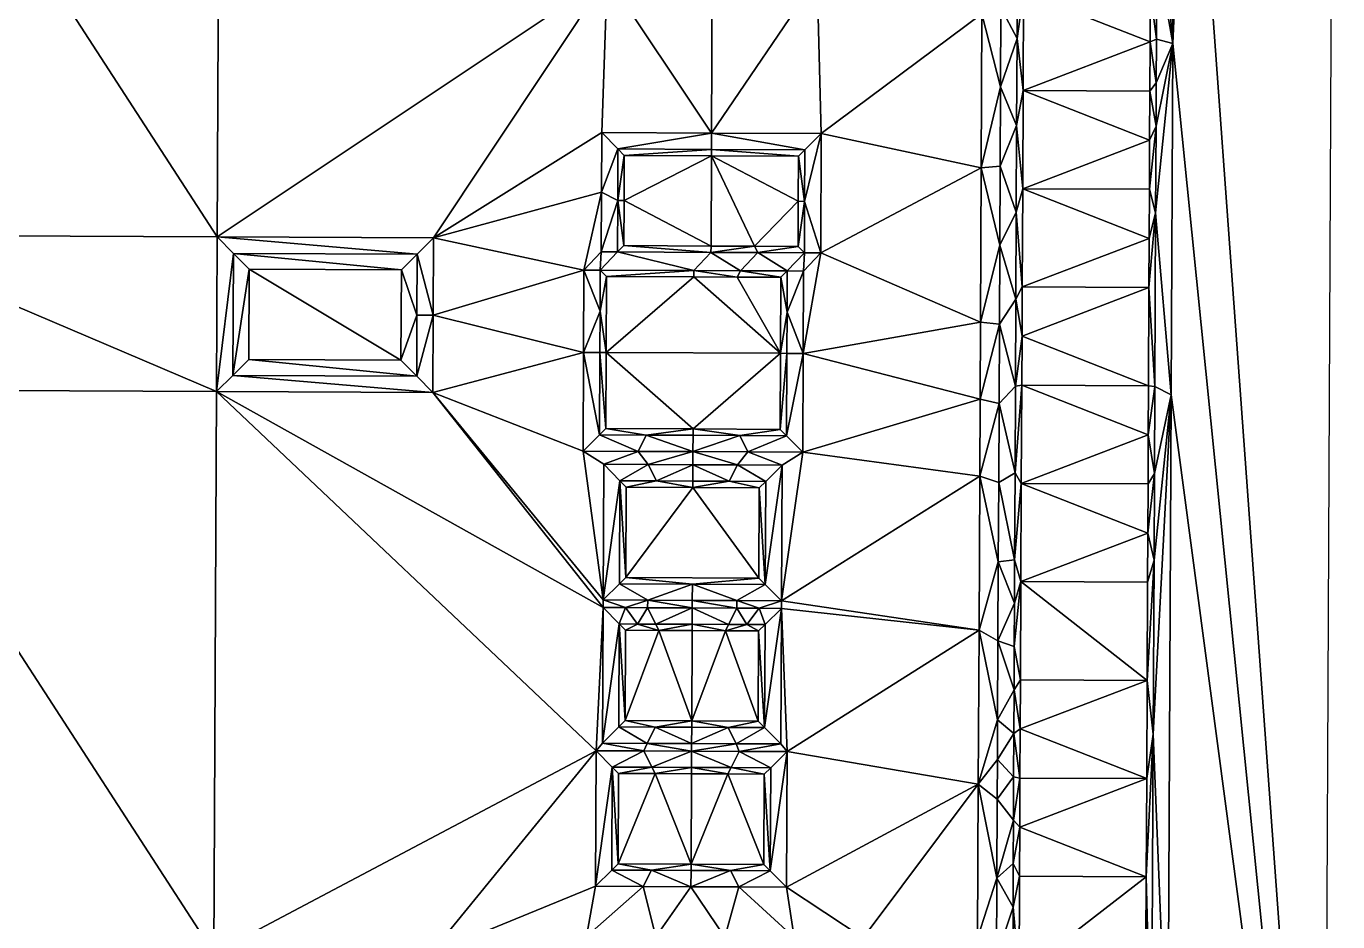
# Model space of a CAD drawing. Header units: metres. Extents: x 241585 to 241700, y 1156640 to 1156774.
# Drawn here: x 241658.23 to 241699.63, y 1156700.49 to 1156728.75 of the extents above; entities that cross this region are included whole.
import ezdxf

# ---------------------------------------------------------------- set-up
doc = ezdxf.new("R2010")
doc.units = ezdxf.units.M
doc.layers.add('_UITGRAVING UNIT 6', color=7, linetype='Continuous')

msp = doc.modelspace()

# ---------------------------------------------------------------- linework, layer by layer
at = {"layer": '_UITGRAVING UNIT 6', "color": 3, "true_color": 0x00ff00}
for points in [[(241699.2, 1156680.78, 28.23), (241699.627, 1156773.512, 28.23), (241694.921, 1156739.579, 28.23)], [(241664.26, 1156722.1, 29.43), (241652.722, 1156739.873, 29.43), (241652.64, 1156722.153, 29.43)], [(241664.341, 1156739.82, 29.43), (241652.722, 1156739.873, 29.43), (241664.26, 1156722.1, 29.43)], [(241676.568, 1156730.318, 29.43), (241664.341, 1156739.82, 29.43), (241664.26, 1156722.1, 29.43)], [(241699.2, 1156680.78, 28.23), (241694.921, 1156739.579, 28.23), (241694.418, 1156728.208, 28.23)], [(241694.921, 1156739.579, 28.23), (241694.469, 1156739.301, 28.23), (241694.418, 1156728.208, 28.23)], [(241693.929, 1156733.821, 27.2), (241694.418, 1156728.208, 28.23), (241694.469, 1156739.301, 28.23)], [(241694.418, 1156728.208, 28.23), (241693.929, 1156733.821, 27.2), (241693.917, 1156731.081, 27.2)], [(241688.993, 1156729.335, 28.23), (241689.504, 1156728.36, 27.2), (241689.517, 1156731.101, 27.2)], [(241689.711, 1156729.823, 27.2), (241689.517, 1156731.101, 27.2), (241689.504, 1156728.36, 27.2)], [(241693.711, 1156729.804, 27.2), (241693.904, 1156728.34, 27.2), (241693.917, 1156731.081, 27.2)], [(241694.418, 1156728.208, 28.23), (241693.917, 1156731.081, 27.2), (241693.904, 1156728.34, 27.2)], [(241671.09, 1156722.068, 29.43), (241676.568, 1156730.318, 29.43), (241664.26, 1156722.1, 29.43)], [(241676.568, 1156730.318, 29.43), (241671.09, 1156722.068, 29.43), (241676.395, 1156725.394, 29.43)], [(241676.568, 1156730.318, 29.43), (241676.395, 1156725.394, 29.43), (241679.86, 1156725.378, 29.43)], [(241676.568, 1156730.318, 29.43), (241679.86, 1156725.378, 29.43), (241679.883, 1156730.303, 29.43)], [(241679.86, 1156725.378, 29.43), (241683.198, 1156730.288, 29.43), (241679.883, 1156730.303, 29.43)], [(241683.325, 1156725.362, 29.43), (241683.198, 1156730.288, 29.43), (241679.86, 1156725.378, 29.43)], [(241683.198, 1156730.288, 29.43), (241683.325, 1156725.362, 29.43), (241688.393, 1156729.142, 29.43)], [(241689.504, 1156728.36, 27.2), (241689.696, 1156726.723, 27.2), (241689.711, 1156729.823, 27.2)], [(241693.704, 1156728.254, 27.2), (241689.711, 1156729.823, 27.2), (241689.696, 1156726.723, 27.2)], [(241693.704, 1156728.254, 27.2), (241693.711, 1156729.804, 27.2), (241689.711, 1156729.823, 27.2)], [(241693.904, 1156728.34, 27.2), (241693.711, 1156729.804, 27.2), (241693.704, 1156728.254, 27.2)], [(241683.325, 1156725.362, 29.43), (241688.37, 1156724.279, 29.43), (241688.393, 1156729.142, 29.43)], [(241688.982, 1156726.837, 28.23), (241688.393, 1156729.142, 29.43), (241688.37, 1156724.279, 29.43)], [(241688.393, 1156729.142, 29.43), (241688.982, 1156726.837, 28.23), (241688.993, 1156729.335, 28.23)], [(241689.504, 1156728.36, 27.2), (241688.993, 1156729.335, 28.23), (241688.982, 1156726.837, 28.23)], [(241688.982, 1156726.837, 28.23), (241689.491, 1156725.619, 27.2), (241689.504, 1156728.36, 27.2)], [(241689.696, 1156726.723, 27.2), (241689.504, 1156728.36, 27.2), (241689.491, 1156725.619, 27.2)], [(241689.696, 1156726.723, 27.2), (241693.696, 1156726.704, 27.2), (241693.704, 1156728.254, 27.2)], [(241693.704, 1156728.254, 27.2), (241693.696, 1156726.704, 27.2), (241693.898, 1156726.969, 27.2)], [(241693.704, 1156728.254, 27.2), (241693.898, 1156726.969, 27.2), (241693.904, 1156728.34, 27.2)], [(241693.879, 1156722.858, 27.2), (241694.418, 1156728.208, 28.23), (241693.891, 1156725.599, 27.2)], [(241694.367, 1156717.116, 28.23), (241694.418, 1156728.208, 28.23), (241693.879, 1156722.858, 27.2)], [(241693.891, 1156725.599, 27.2), (241694.418, 1156728.208, 28.23), (241693.898, 1156726.969, 27.2)], [(241694.418, 1156728.208, 28.23), (241693.904, 1156728.34, 27.2), (241693.898, 1156726.969, 27.2)], [(241694.367, 1156717.116, 28.23), (241699.2, 1156680.78, 28.23), (241694.418, 1156728.208, 28.23)], [(241693.696, 1156726.704, 27.2), (241693.891, 1156725.599, 27.2), (241693.898, 1156726.969, 27.2)], [(241688.37, 1156724.279, 29.43), (241688.97, 1156724.339, 28.23), (241688.982, 1156726.837, 28.23)], [(241689.491, 1156725.619, 27.2), (241688.982, 1156726.837, 28.23), (241688.97, 1156724.339, 28.23)], [(241689.491, 1156725.619, 27.2), (241689.682, 1156723.623, 27.2), (241689.696, 1156726.723, 27.2)], [(241693.689, 1156725.154, 27.2), (241689.696, 1156726.723, 27.2), (241689.682, 1156723.623, 27.2)], [(241693.696, 1156726.704, 27.2), (241689.696, 1156726.723, 27.2), (241693.689, 1156725.154, 27.2)], [(241693.891, 1156725.599, 27.2), (241693.696, 1156726.704, 27.2), (241693.689, 1156725.154, 27.2)], [(241676.395, 1156725.394, 29.43), (241671.09, 1156722.068, 29.43), (241676.387, 1156723.511, 29.43)], [(241676.908, 1156724.877, 28.4), (241676.395, 1156725.394, 29.43), (241676.387, 1156723.511, 29.43)], [(241676.395, 1156725.394, 29.43), (241676.908, 1156724.877, 28.4), (241679.86, 1156725.378, 29.43)], [(241679.86, 1156725.378, 29.43), (241676.908, 1156724.877, 28.4), (241679.858, 1156724.863, 28.4)], [(241679.86, 1156725.378, 29.43), (241679.858, 1156724.863, 28.4), (241682.808, 1156724.849, 28.4)], [(241682.808, 1156724.849, 28.4), (241683.325, 1156725.362, 29.43), (241679.86, 1156725.378, 29.43)], [(241683.325, 1156725.362, 29.43), (241682.808, 1156724.849, 28.4), (241682.8, 1156723.224, 28.4)], [(241682.8, 1156723.224, 28.4), (241683.308, 1156721.597, 29.43), (241683.325, 1156725.362, 29.43)], [(241688.37, 1156724.279, 29.43), (241683.325, 1156725.362, 29.43), (241683.308, 1156721.597, 29.43)], [(241688.97, 1156724.339, 28.23), (241689.479, 1156722.878, 27.2), (241689.491, 1156725.619, 27.2)], [(241689.682, 1156723.623, 27.2), (241689.491, 1156725.619, 27.2), (241689.479, 1156722.878, 27.2)], [(241693.682, 1156723.604, 27.2), (241693.891, 1156725.599, 27.2), (241693.689, 1156725.154, 27.2)], [(241693.879, 1156722.858, 27.2), (241693.891, 1156725.599, 27.2), (241693.682, 1156723.604, 27.2)], [(241676.387, 1156723.511, 29.43), (241676.9, 1156723.252, 28.4), (241676.908, 1156724.877, 28.4)], [(241677.107, 1156724.676, 28.4), (241676.908, 1156724.877, 28.4), (241676.9, 1156723.252, 28.4)], [(241677.107, 1156724.676, 28.4), (241679.858, 1156724.863, 28.4), (241676.908, 1156724.877, 28.4)], [(241677.107, 1156724.676, 28.4), (241679.857, 1156724.663, 28.4), (241679.858, 1156724.863, 28.4)], [(241679.857, 1156724.663, 28.4), (241682.607, 1156724.65, 28.4), (241679.858, 1156724.863, 28.4)], [(241682.607, 1156724.65, 28.4), (241682.808, 1156724.849, 28.4), (241679.858, 1156724.863, 28.4)], [(241682.808, 1156724.849, 28.4), (241682.607, 1156724.65, 28.4), (241682.8, 1156723.224, 28.4)], [(241689.682, 1156723.623, 27.2), (241693.682, 1156723.604, 27.2), (241693.689, 1156725.154, 27.2)], [(241677.107, 1156724.676, 28.4), (241676.9, 1156723.252, 28.4), (241677.1, 1156723.251, 28.4)], [(241679.857, 1156724.663, 28.4), (241677.107, 1156724.676, 28.4), (241677.1, 1156723.251, 28.4)], [(241679.844, 1156721.813, 28.4), (241679.857, 1156724.663, 28.4), (241677.1, 1156723.251, 28.4)], [(241679.857, 1156724.663, 28.4), (241679.844, 1156721.813, 28.4), (241681.219, 1156721.807, 28.4)], [(241682.6, 1156723.225, 28.4), (241679.857, 1156724.663, 28.4), (241681.219, 1156721.807, 28.4)], [(241682.607, 1156724.65, 28.4), (241679.857, 1156724.663, 28.4), (241682.6, 1156723.225, 28.4)], [(241682.8, 1156723.224, 28.4), (241682.607, 1156724.65, 28.4), (241682.6, 1156723.225, 28.4)], [(241683.308, 1156721.597, 29.43), (241688.348, 1156719.416, 29.43), (241688.37, 1156724.279, 29.43)], [(241688.959, 1156721.841, 28.23), (241688.37, 1156724.279, 29.43), (241688.348, 1156719.416, 29.43)], [(241688.37, 1156724.279, 29.43), (241688.959, 1156721.841, 28.23), (241688.97, 1156724.339, 28.23)], [(241689.479, 1156722.878, 27.2), (241688.97, 1156724.339, 28.23), (241688.959, 1156721.841, 28.23)], [(241689.479, 1156722.878, 27.2), (241689.668, 1156720.523, 27.2), (241689.682, 1156723.623, 27.2)], [(241693.675, 1156722.054, 27.2), (241689.682, 1156723.623, 27.2), (241689.668, 1156720.523, 27.2)], [(241693.682, 1156723.604, 27.2), (241689.682, 1156723.623, 27.2), (241693.675, 1156722.054, 27.2)], [(241693.879, 1156722.858, 27.2), (241693.682, 1156723.604, 27.2), (241693.675, 1156722.054, 27.2)], [(241671.09, 1156722.068, 29.43), (241675.835, 1156721.056, 29.43), (241676.387, 1156723.511, 29.43)], [(241675.835, 1156721.056, 29.43), (241676.378, 1156721.629, 29.43), (241676.387, 1156723.511, 29.43)], [(241676.378, 1156721.629, 29.43), (241676.9, 1156723.252, 28.4), (241676.387, 1156723.511, 29.43)], [(241676.378, 1156721.629, 29.43), (241676.893, 1156721.627, 28.4), (241676.9, 1156723.252, 28.4)], [(241677.094, 1156721.826, 28.4), (241676.9, 1156723.252, 28.4), (241676.893, 1156721.627, 28.4)], [(241676.9, 1156723.252, 28.4), (241677.094, 1156721.826, 28.4), (241677.1, 1156723.251, 28.4)], [(241677.094, 1156721.826, 28.4), (241679.844, 1156721.813, 28.4), (241677.1, 1156723.251, 28.4)], [(241682.594, 1156721.8, 28.4), (241682.6, 1156723.225, 28.4), (241681.219, 1156721.807, 28.4)], [(241682.594, 1156721.8, 28.4), (241682.8, 1156723.224, 28.4), (241682.6, 1156723.225, 28.4)], [(241682.594, 1156721.8, 28.4), (241682.793, 1156721.599, 28.4), (241682.8, 1156723.224, 28.4)], [(241683.308, 1156721.597, 29.43), (241682.8, 1156723.224, 28.4), (241682.793, 1156721.599, 28.4)], [(241688.959, 1156721.841, 28.23), (241689.466, 1156720.137, 27.2), (241689.479, 1156722.878, 27.2)], [(241689.668, 1156720.523, 27.2), (241689.479, 1156722.878, 27.2), (241689.466, 1156720.137, 27.2)], [(241693.668, 1156720.504, 27.2), (241693.853, 1156717.376, 27.2), (241693.879, 1156722.858, 27.2)], [(241693.668, 1156720.504, 27.2), (241693.879, 1156722.858, 27.2), (241693.675, 1156722.054, 27.2)], [(241694.367, 1156717.116, 28.23), (241693.879, 1156722.858, 27.2), (241693.853, 1156717.376, 27.2)], [(241664.237, 1156717.22, 29.43), (241652.64, 1156722.153, 29.43), (241652.618, 1156717.273, 29.43)], [(241664.237, 1156717.22, 29.43), (241664.26, 1156722.1, 29.43), (241652.64, 1156722.153, 29.43)], [(241664.237, 1156717.22, 29.43), (241664.773, 1156721.582, 28.4), (241664.26, 1156722.1, 29.43)], [(241664.773, 1156721.582, 28.4), (241670.572, 1156721.556, 28.4), (241664.26, 1156722.1, 29.43)], [(241670.572, 1156721.556, 28.4), (241671.09, 1156722.068, 29.43), (241664.26, 1156722.1, 29.43)], [(241671.09, 1156722.068, 29.43), (241670.572, 1156721.556, 28.4), (241671.079, 1156719.628, 29.43)], [(241675.835, 1156721.056, 29.43), (241671.09, 1156722.068, 29.43), (241671.079, 1156719.628, 29.43)], [(241689.668, 1156720.523, 27.2), (241693.668, 1156720.504, 27.2), (241693.675, 1156722.054, 27.2)], [(241664.755, 1156717.732, 28.4), (241664.773, 1156721.582, 28.4), (241664.237, 1156717.22, 29.43)], [(241665.27, 1156721.08, 28.4), (241664.773, 1156721.582, 28.4), (241664.755, 1156717.732, 28.4)], [(241664.773, 1156721.582, 28.4), (241670.07, 1156721.058, 28.4), (241670.572, 1156721.556, 28.4)], [(241665.27, 1156721.08, 28.4), (241670.07, 1156721.058, 28.4), (241664.773, 1156721.582, 28.4)], [(241670.07, 1156721.058, 28.4), (241670.564, 1156719.631, 28.4), (241670.572, 1156721.556, 28.4)], [(241671.079, 1156719.628, 29.43), (241670.572, 1156721.556, 28.4), (241670.564, 1156719.631, 28.4)], [(241676.35, 1156721.054, 28.4), (241676.378, 1156721.629, 29.43), (241675.835, 1156721.056, 29.43)], [(241676.378, 1156721.629, 29.43), (241676.35, 1156721.054, 28.4), (241676.893, 1156721.627, 28.4)], [(241676.893, 1156721.627, 28.4), (241676.35, 1156721.054, 28.4), (241679.3, 1156721.041, 28.4)], [(241677.094, 1156721.826, 28.4), (241676.893, 1156721.627, 28.4), (241679.843, 1156721.613, 28.4)], [(241679.3, 1156721.041, 28.4), (241679.843, 1156721.613, 28.4), (241676.893, 1156721.627, 28.4)], [(241677.094, 1156721.826, 28.4), (241679.843, 1156721.613, 28.4), (241679.844, 1156721.813, 28.4)], [(241679.843, 1156721.613, 28.4), (241679.3, 1156721.041, 28.4), (241680.775, 1156721.034, 28.4)], [(241679.844, 1156721.813, 28.4), (241679.843, 1156721.613, 28.4), (241681.219, 1156721.807, 28.4)], [(241681.219, 1156721.807, 28.4), (241679.843, 1156721.613, 28.4), (241681.318, 1156721.606, 28.4)], [(241680.775, 1156721.034, 28.4), (241681.318, 1156721.606, 28.4), (241679.843, 1156721.613, 28.4)], [(241681.318, 1156721.606, 28.4), (241680.775, 1156721.034, 28.4), (241682.25, 1156721.027, 28.4)], [(241681.318, 1156721.606, 28.4), (241682.594, 1156721.8, 28.4), (241681.219, 1156721.807, 28.4)], [(241682.793, 1156721.599, 28.4), (241682.594, 1156721.8, 28.4), (241681.318, 1156721.606, 28.4)], [(241682.25, 1156721.027, 28.4), (241682.793, 1156721.599, 28.4), (241681.318, 1156721.606, 28.4)], [(241682.793, 1156721.599, 28.4), (241682.25, 1156721.027, 28.4), (241682.765, 1156721.025, 29.43)], [(241683.308, 1156721.597, 29.43), (241682.765, 1156721.025, 29.43), (241682.753, 1156718.425, 29.43)], [(241683.308, 1156721.597, 29.43), (241682.753, 1156718.425, 29.43), (241688.348, 1156719.416, 29.43)], [(241683.308, 1156721.597, 29.43), (241682.793, 1156721.599, 28.4), (241682.765, 1156721.025, 29.43)], [(241688.348, 1156719.416, 29.43), (241688.947, 1156719.344, 28.23), (241688.959, 1156721.841, 28.23)], [(241689.466, 1156720.137, 27.2), (241688.959, 1156721.841, 28.23), (241688.947, 1156719.344, 28.23)], [(241665.257, 1156718.23, 28.4), (241665.27, 1156721.08, 28.4), (241664.755, 1156717.732, 28.4)], [(241665.257, 1156718.23, 28.4), (241670.057, 1156718.208, 28.4), (241665.27, 1156721.08, 28.4)], [(241665.27, 1156721.08, 28.4), (241670.057, 1156718.208, 28.4), (241670.07, 1156721.058, 28.4)], [(241670.07, 1156721.058, 28.4), (241670.057, 1156718.208, 28.4), (241670.564, 1156719.631, 28.4)], [(241675.823, 1156718.457, 29.43), (241675.835, 1156721.056, 29.43), (241671.079, 1156719.628, 29.43)], [(241675.835, 1156721.056, 29.43), (241675.823, 1156718.457, 29.43), (241676.344, 1156719.754, 28.4)], [(241675.835, 1156721.056, 29.43), (241676.344, 1156719.754, 28.4), (241676.35, 1156721.054, 28.4)], [(241676.549, 1156720.853, 28.4), (241676.35, 1156721.054, 28.4), (241676.344, 1156719.754, 28.4)], [(241676.344, 1156719.754, 28.4), (241676.538, 1156718.453, 28.4), (241676.549, 1156720.853, 28.4)], [(241676.549, 1156720.853, 28.4), (241679.3, 1156721.041, 28.4), (241676.35, 1156721.054, 28.4)], [(241679.299, 1156720.841, 28.4), (241676.549, 1156720.853, 28.4), (241676.538, 1156718.453, 28.4)], [(241679.299, 1156720.841, 28.4), (241676.538, 1156718.453, 28.4), (241682.038, 1156718.428, 28.4)], [(241679.3, 1156721.041, 28.4), (241676.549, 1156720.853, 28.4), (241679.299, 1156720.841, 28.4)], [(241679.3, 1156721.041, 28.4), (241679.299, 1156720.841, 28.4), (241680.674, 1156720.834, 28.4)], [(241679.299, 1156720.841, 28.4), (241682.038, 1156718.428, 28.4), (241680.674, 1156720.834, 28.4)], [(241680.674, 1156720.834, 28.4), (241680.775, 1156721.034, 28.4), (241679.3, 1156721.041, 28.4)], [(241682.049, 1156720.828, 28.4), (241680.775, 1156721.034, 28.4), (241680.674, 1156720.834, 28.4)], [(241680.674, 1156720.834, 28.4), (241682.038, 1156718.428, 28.4), (241682.049, 1156720.828, 28.4)], [(241682.049, 1156720.828, 28.4), (241682.25, 1156721.027, 28.4), (241680.775, 1156721.034, 28.4)], [(241682.244, 1156719.727, 28.4), (241682.049, 1156720.828, 28.4), (241682.038, 1156718.428, 28.4)], [(241682.049, 1156720.828, 28.4), (241682.244, 1156719.727, 28.4), (241682.25, 1156721.027, 28.4)], [(241682.765, 1156721.025, 29.43), (241682.25, 1156721.027, 28.4), (241682.244, 1156719.727, 28.4)], [(241682.753, 1156718.425, 29.43), (241682.765, 1156721.025, 29.43), (241682.244, 1156719.727, 28.4)], [(241689.668, 1156720.523, 27.2), (241689.466, 1156720.137, 27.2), (241689.661, 1156718.973, 27.2)], [(241693.668, 1156720.504, 27.2), (241689.668, 1156720.523, 27.2), (241689.661, 1156718.973, 27.2)], [(241693.654, 1156717.404, 27.2), (241693.668, 1156720.504, 27.2), (241689.661, 1156718.973, 27.2)], [(241693.853, 1156717.376, 27.2), (241693.668, 1156720.504, 27.2), (241693.654, 1156717.404, 27.2)], [(241688.947, 1156719.344, 28.23), (241689.454, 1156717.396, 27.2), (241689.466, 1156720.137, 27.2)], [(241689.661, 1156718.973, 27.2), (241689.466, 1156720.137, 27.2), (241689.454, 1156717.396, 27.2)], [(241670.057, 1156718.208, 28.4), (241670.555, 1156717.706, 28.4), (241670.564, 1156719.631, 28.4)], [(241671.079, 1156719.628, 29.43), (241670.564, 1156719.631, 28.4), (241670.555, 1156717.706, 28.4)], [(241670.555, 1156717.706, 28.4), (241671.067, 1156717.188, 29.43), (241671.079, 1156719.628, 29.43)], [(241671.067, 1156717.188, 29.43), (241675.823, 1156718.457, 29.43), (241671.079, 1156719.628, 29.43)], [(241675.823, 1156718.457, 29.43), (241676.338, 1156718.454, 28.4), (241676.344, 1156719.754, 28.4)], [(241676.338, 1156718.454, 28.4), (241676.538, 1156718.453, 28.4), (241676.344, 1156719.754, 28.4)], [(241682.038, 1156718.428, 28.4), (241682.238, 1156718.427, 28.4), (241682.244, 1156719.727, 28.4)], [(241682.238, 1156718.427, 28.4), (241682.753, 1156718.425, 29.43), (241682.244, 1156719.727, 28.4)], [(241688.348, 1156719.416, 29.43), (241682.753, 1156718.425, 29.43), (241688.337, 1156716.984, 29.43)], [(241688.947, 1156719.344, 28.23), (241688.348, 1156719.416, 29.43), (241688.337, 1156716.984, 29.43)], [(241688.337, 1156716.984, 29.43), (241688.936, 1156716.846, 28.23), (241688.947, 1156719.344, 28.23)], [(241689.454, 1156717.396, 27.2), (241688.947, 1156719.344, 28.23), (241688.936, 1156716.846, 28.23)], [(241689.454, 1156717.396, 27.2), (241689.654, 1156717.423, 27.2), (241689.661, 1156718.973, 27.2)], [(241689.654, 1156717.423, 27.2), (241693.654, 1156717.404, 27.2), (241689.661, 1156718.973, 27.2)], [(241670.555, 1156717.706, 28.4), (241665.257, 1156718.23, 28.4), (241664.755, 1156717.732, 28.4)], [(241670.057, 1156718.208, 28.4), (241665.257, 1156718.23, 28.4), (241670.555, 1156717.706, 28.4)], [(241671.067, 1156717.188, 29.43), (241675.809, 1156715.342, 29.43), (241675.823, 1156718.457, 29.43)], [(241675.809, 1156715.342, 29.43), (241676.326, 1156715.854, 28.4), (241675.823, 1156718.457, 29.43)], [(241675.823, 1156718.457, 29.43), (241676.326, 1156715.854, 28.4), (241676.338, 1156718.454, 28.4)], [(241676.527, 1156716.053, 28.4), (241676.338, 1156718.454, 28.4), (241676.326, 1156715.854, 28.4)], [(241676.527, 1156716.053, 28.4), (241676.538, 1156718.453, 28.4), (241676.338, 1156718.454, 28.4)], [(241676.538, 1156718.453, 28.4), (241676.527, 1156716.053, 28.4), (241679.277, 1156716.041, 28.4)], [(241679.277, 1156716.041, 28.4), (241682.038, 1156718.428, 28.4), (241676.538, 1156718.453, 28.4)], [(241682.038, 1156718.428, 28.4), (241679.277, 1156716.041, 28.4), (241682.027, 1156716.028, 28.4)], [(241682.038, 1156718.428, 28.4), (241682.027, 1156716.028, 28.4), (241682.238, 1156718.427, 28.4)], [(241682.027, 1156716.028, 28.4), (241682.226, 1156715.827, 28.4), (241682.238, 1156718.427, 28.4)], [(241682.753, 1156718.425, 29.43), (241682.238, 1156718.427, 28.4), (241682.226, 1156715.827, 28.4)], [(241682.753, 1156718.425, 29.43), (241682.226, 1156715.827, 28.4), (241682.739, 1156715.31, 29.43)], [(241682.753, 1156718.425, 29.43), (241682.739, 1156715.31, 29.43), (241688.337, 1156716.984, 29.43)], [(241671.067, 1156717.188, 29.43), (241664.755, 1156717.732, 28.4), (241664.237, 1156717.22, 29.43)], [(241670.555, 1156717.706, 28.4), (241664.755, 1156717.732, 28.4), (241671.067, 1156717.188, 29.43)], [(241688.936, 1156716.846, 28.23), (241689.441, 1156714.655, 27.2), (241689.454, 1156717.396, 27.2)], [(241689.441, 1156714.655, 27.2), (241689.639, 1156714.323, 27.2), (241689.654, 1156717.423, 27.2)], [(241689.654, 1156717.423, 27.2), (241689.454, 1156717.396, 27.2), (241689.441, 1156714.655, 27.2)], [(241693.646, 1156715.854, 27.2), (241689.654, 1156717.423, 27.2), (241689.639, 1156714.323, 27.2)], [(241693.654, 1156717.404, 27.2), (241689.654, 1156717.423, 27.2), (241693.646, 1156715.854, 27.2)], [(241693.853, 1156717.376, 27.2), (241693.654, 1156717.404, 27.2), (241693.646, 1156715.854, 27.2)], [(241693.646, 1156715.854, 27.2), (241693.841, 1156714.635, 27.2), (241693.853, 1156717.376, 27.2)], [(241694.367, 1156717.116, 28.23), (241693.853, 1156717.376, 27.2), (241693.841, 1156714.635, 27.2)], [(241652.618, 1156717.273, 29.43), (241652.536, 1156699.554, 29.43), (241664.156, 1156699.5, 29.43)], [(241664.237, 1156717.22, 29.43), (241652.618, 1156717.273, 29.43), (241664.156, 1156699.5, 29.43)], [(241676.215, 1156705.885, 29.43), (241664.237, 1156717.22, 29.43), (241664.156, 1156699.5, 29.43)], [(241664.237, 1156717.22, 29.43), (241676.215, 1156705.885, 29.43), (241676.436, 1156710.404, 29.43)], [(241671.067, 1156717.188, 29.43), (241664.237, 1156717.22, 29.43), (241676.436, 1156710.404, 29.43)], [(241671.067, 1156717.188, 29.43), (241676.436, 1156710.404, 29.43), (241676.437, 1156710.644, 29.43)], [(241671.067, 1156717.188, 29.43), (241676.437, 1156710.644, 29.43), (241675.809, 1156715.342, 29.43)], [(241682.739, 1156715.31, 29.43), (241688.325, 1156714.553, 29.43), (241688.337, 1156716.984, 29.43)], [(241688.325, 1156714.553, 29.43), (241688.936, 1156716.846, 28.23), (241688.337, 1156716.984, 29.43)], [(241693.803, 1156706.412, 27.2), (241694.265, 1156694.931, 28.23), (241694.367, 1156717.116, 28.23)], [(241693.803, 1156706.412, 27.2), (241694.367, 1156717.116, 28.23), (241693.828, 1156711.894, 27.2)], [(241693.828, 1156711.894, 27.2), (241694.367, 1156717.116, 28.23), (241693.841, 1156714.635, 27.2)], [(241699.2, 1156680.78, 28.23), (241694.367, 1156717.116, 28.23), (241694.265, 1156694.931, 28.23)], [(241688.325, 1156714.553, 29.43), (241688.924, 1156714.348, 28.23), (241688.936, 1156716.846, 28.23)], [(241689.441, 1156714.655, 27.2), (241688.936, 1156716.846, 28.23), (241688.924, 1156714.348, 28.23)], [(241676.326, 1156715.854, 28.4), (241675.809, 1156715.342, 29.43), (241677.541, 1156715.334, 29.43)], [(241676.527, 1156716.053, 28.4), (241676.326, 1156715.854, 28.4), (241677.801, 1156715.847, 28.4)], [(241677.541, 1156715.334, 29.43), (241677.801, 1156715.847, 28.4), (241676.326, 1156715.854, 28.4)], [(241677.801, 1156715.847, 28.4), (241679.277, 1156716.041, 28.4), (241676.527, 1156716.053, 28.4)], [(241677.801, 1156715.847, 28.4), (241677.541, 1156715.334, 29.43), (241679.274, 1156715.326, 29.43)], [(241677.801, 1156715.847, 28.4), (241679.276, 1156715.841, 28.4), (241679.277, 1156716.041, 28.4)], [(241679.276, 1156715.841, 28.4), (241677.801, 1156715.847, 28.4), (241679.274, 1156715.326, 29.43)], [(241680.751, 1156715.834, 28.4), (241679.276, 1156715.841, 28.4), (241679.274, 1156715.326, 29.43)], [(241680.751, 1156715.834, 28.4), (241679.274, 1156715.326, 29.43), (241681.006, 1156715.318, 29.43)], [(241679.276, 1156715.841, 28.4), (241680.751, 1156715.834, 28.4), (241679.277, 1156716.041, 28.4)], [(241680.751, 1156715.834, 28.4), (241682.027, 1156716.028, 28.4), (241679.277, 1156716.041, 28.4)], [(241682.027, 1156716.028, 28.4), (241680.751, 1156715.834, 28.4), (241682.226, 1156715.827, 28.4)], [(241681.006, 1156715.318, 29.43), (241682.226, 1156715.827, 28.4), (241680.751, 1156715.834, 28.4)], [(241682.226, 1156715.827, 28.4), (241681.006, 1156715.318, 29.43), (241682.739, 1156715.31, 29.43)], [(241689.639, 1156714.323, 27.2), (241693.639, 1156714.304, 27.2), (241693.646, 1156715.854, 27.2)], [(241693.639, 1156714.304, 27.2), (241693.841, 1156714.635, 27.2), (241693.646, 1156715.854, 27.2)], [(241676.457, 1156714.924, 29.43), (241677.541, 1156715.334, 29.43), (241675.809, 1156715.342, 29.43)], [(241676.437, 1156710.644, 29.43), (241676.457, 1156714.924, 29.43), (241675.809, 1156715.342, 29.43)], [(241677.541, 1156715.334, 29.43), (241676.457, 1156714.924, 29.43), (241677.864, 1156714.917, 29.43)], [(241677.864, 1156714.917, 29.43), (241679.274, 1156715.326, 29.43), (241677.541, 1156715.334, 29.43)], [(241677.864, 1156714.917, 29.43), (241679.272, 1156714.911, 29.43), (241679.274, 1156715.326, 29.43)], [(241679.272, 1156714.911, 29.43), (241680.679, 1156714.904, 29.43), (241679.274, 1156715.326, 29.43)], [(241680.679, 1156714.904, 29.43), (241681.006, 1156715.318, 29.43), (241679.274, 1156715.326, 29.43)], [(241681.006, 1156715.318, 29.43), (241680.679, 1156714.904, 29.43), (241682.087, 1156714.898, 29.43)], [(241682.087, 1156714.898, 29.43), (241682.739, 1156715.31, 29.43), (241681.006, 1156715.318, 29.43)], [(241682.087, 1156714.898, 29.43), (241682.067, 1156710.618, 29.43), (241682.739, 1156715.31, 29.43)], [(241682.739, 1156715.31, 29.43), (241682.067, 1156710.618, 29.43), (241688.325, 1156714.553, 29.43)], [(241676.437, 1156710.644, 29.43), (241676.97, 1156714.406, 28.4), (241676.457, 1156714.924, 29.43)], [(241676.97, 1156714.406, 28.4), (241677.864, 1156714.917, 29.43), (241676.457, 1156714.924, 29.43)], [(241677.864, 1156714.917, 29.43), (241676.97, 1156714.406, 28.4), (241678.12, 1156714.401, 28.4)], [(241679.272, 1156714.911, 29.43), (241677.864, 1156714.917, 29.43), (241678.12, 1156714.401, 28.4)], [(241679.27, 1156714.396, 28.4), (241679.272, 1156714.911, 29.43), (241678.12, 1156714.401, 28.4)], [(241679.272, 1156714.911, 29.43), (241679.27, 1156714.396, 28.4), (241680.42, 1156714.39, 28.4)], [(241680.679, 1156714.904, 29.43), (241679.272, 1156714.911, 29.43), (241680.42, 1156714.39, 28.4)], [(241680.679, 1156714.904, 29.43), (241680.42, 1156714.39, 28.4), (241681.57, 1156714.385, 28.4)], [(241681.57, 1156714.385, 28.4), (241682.087, 1156714.898, 29.43), (241680.679, 1156714.904, 29.43)], [(241681.57, 1156714.385, 28.4), (241681.555, 1156711.135, 28.4), (241682.087, 1156714.898, 29.43)], [(241681.555, 1156711.135, 28.4), (241682.067, 1156710.618, 29.43), (241682.087, 1156714.898, 29.43)], [(241682.067, 1156710.618, 29.43), (241688.303, 1156709.69, 29.43), (241688.325, 1156714.553, 29.43)], [(241688.913, 1156711.85, 28.23), (241688.325, 1156714.553, 29.43), (241688.303, 1156709.69, 29.43)], [(241688.924, 1156714.348, 28.23), (241688.325, 1156714.553, 29.43), (241688.913, 1156711.85, 28.23)], [(241688.924, 1156714.348, 28.23), (241689.428, 1156711.914, 27.2), (241689.441, 1156714.655, 27.2)], [(241689.639, 1156714.323, 27.2), (241689.441, 1156714.655, 27.2), (241689.428, 1156711.914, 27.2)], [(241693.841, 1156714.635, 27.2), (241693.639, 1156714.304, 27.2), (241693.632, 1156712.754, 27.2)], [(241693.828, 1156711.894, 27.2), (241693.841, 1156714.635, 27.2), (241693.632, 1156712.754, 27.2)], [(241676.955, 1156711.156, 28.4), (241676.97, 1156714.406, 28.4), (241676.437, 1156710.644, 29.43)], [(241677.156, 1156711.355, 28.4), (241676.97, 1156714.406, 28.4), (241676.955, 1156711.156, 28.4)], [(241677.156, 1156711.355, 28.4), (241677.169, 1156714.205, 28.4), (241676.97, 1156714.406, 28.4)], [(241677.169, 1156714.205, 28.4), (241678.12, 1156714.401, 28.4), (241676.97, 1156714.406, 28.4)], [(241677.156, 1156711.355, 28.4), (241679.269, 1156714.196, 28.4), (241677.169, 1156714.205, 28.4)], [(241679.269, 1156714.196, 28.4), (241677.156, 1156711.355, 28.4), (241681.356, 1156711.336, 28.4)], [(241678.12, 1156714.401, 28.4), (241677.169, 1156714.205, 28.4), (241679.269, 1156714.196, 28.4)], [(241679.269, 1156714.196, 28.4), (241679.27, 1156714.396, 28.4), (241678.12, 1156714.401, 28.4)], [(241679.27, 1156714.396, 28.4), (241679.269, 1156714.196, 28.4), (241680.42, 1156714.39, 28.4)], [(241680.42, 1156714.39, 28.4), (241679.269, 1156714.196, 28.4), (241681.369, 1156714.186, 28.4)], [(241681.356, 1156711.336, 28.4), (241681.369, 1156714.186, 28.4), (241679.269, 1156714.196, 28.4)], [(241681.369, 1156714.186, 28.4), (241681.57, 1156714.385, 28.4), (241680.42, 1156714.39, 28.4)], [(241681.369, 1156714.186, 28.4), (241681.356, 1156711.336, 28.4), (241681.555, 1156711.135, 28.4)], [(241681.57, 1156714.385, 28.4), (241681.369, 1156714.186, 28.4), (241681.555, 1156711.135, 28.4)], [(241689.428, 1156711.914, 27.2), (241688.924, 1156714.348, 28.23), (241688.913, 1156711.85, 28.23)], [(241689.428, 1156711.914, 27.2), (241689.625, 1156711.223, 27.2), (241689.639, 1156714.323, 27.2)], [(241693.632, 1156712.754, 27.2), (241689.639, 1156714.323, 27.2), (241689.625, 1156711.223, 27.2)], [(241693.639, 1156714.304, 27.2), (241689.639, 1156714.323, 27.2), (241693.632, 1156712.754, 27.2)], [(241689.625, 1156711.223, 27.2), (241693.625, 1156711.204, 27.2), (241693.632, 1156712.754, 27.2)], [(241693.625, 1156711.204, 27.2), (241693.828, 1156711.894, 27.2), (241693.632, 1156712.754, 27.2)], [(241688.303, 1156709.69, 29.43), (241688.901, 1156709.352, 28.23), (241688.913, 1156711.85, 28.23)], [(241689.422, 1156710.544, 27.2), (241688.913, 1156711.85, 28.23), (241688.901, 1156709.352, 28.23)], [(241688.913, 1156711.85, 28.23), (241689.422, 1156710.544, 27.2), (241689.428, 1156711.914, 27.2)], [(241689.625, 1156711.223, 27.2), (241689.428, 1156711.914, 27.2), (241689.422, 1156710.544, 27.2)], [(241693.611, 1156708.104, 27.2), (241693.803, 1156706.412, 27.2), (241693.828, 1156711.894, 27.2)], [(241693.611, 1156708.104, 27.2), (241693.828, 1156711.894, 27.2), (241693.625, 1156711.204, 27.2)], [(241676.955, 1156711.156, 28.4), (241676.437, 1156710.644, 29.43), (241677.845, 1156710.637, 29.43)], [(241677.156, 1156711.355, 28.4), (241676.955, 1156711.156, 28.4), (241679.255, 1156711.146, 28.4)], [(241677.845, 1156710.637, 29.43), (241679.255, 1156711.146, 28.4), (241676.955, 1156711.156, 28.4)], [(241679.255, 1156711.146, 28.4), (241681.356, 1156711.336, 28.4), (241677.156, 1156711.355, 28.4)], [(241681.356, 1156711.336, 28.4), (241679.255, 1156711.146, 28.4), (241681.555, 1156711.135, 28.4)], [(241689.416, 1156709.174, 27.2), (241689.611, 1156708.123, 27.2), (241689.625, 1156711.223, 27.2)], [(241689.416, 1156709.174, 27.2), (241689.625, 1156711.223, 27.2), (241689.422, 1156710.544, 27.2)], [(241693.611, 1156708.104, 27.2), (241689.625, 1156711.223, 27.2), (241689.611, 1156708.123, 27.2)], [(241689.625, 1156711.223, 27.2), (241693.611, 1156708.104, 27.2), (241693.625, 1156711.204, 27.2)], [(241679.252, 1156710.631, 29.43), (241679.255, 1156711.146, 28.4), (241677.845, 1156710.637, 29.43)], [(241679.255, 1156711.146, 28.4), (241679.252, 1156710.631, 29.43), (241680.66, 1156710.624, 29.43)], [(241680.66, 1156710.624, 29.43), (241681.555, 1156711.135, 28.4), (241679.255, 1156711.146, 28.4)], [(241681.555, 1156711.135, 28.4), (241680.66, 1156710.624, 29.43), (241682.067, 1156710.618, 29.43)], [(241676.215, 1156705.885, 29.43), (241676.416, 1156706.124, 29.43), (241676.436, 1156710.404, 29.43)], [(241676.416, 1156706.124, 29.43), (241676.949, 1156709.886, 28.4), (241676.436, 1156710.404, 29.43)], [(241676.437, 1156710.644, 29.43), (241676.436, 1156710.404, 29.43), (241677.14, 1156710.4, 29.43)], [(241676.436, 1156710.404, 29.43), (241676.949, 1156709.886, 28.4), (241677.14, 1156710.4, 29.43)], [(241677.14, 1156710.4, 29.43), (241677.845, 1156710.637, 29.43), (241676.437, 1156710.644, 29.43)], [(241677.14, 1156710.4, 29.43), (241676.949, 1156709.886, 28.4), (241677.524, 1156709.884, 28.4)], [(241677.14, 1156710.4, 29.43), (241677.844, 1156710.397, 29.43), (241677.845, 1156710.637, 29.43)], [(241677.844, 1156710.397, 29.43), (241677.14, 1156710.4, 29.43), (241677.524, 1156709.884, 28.4)], [(241678.099, 1156709.881, 28.4), (241677.844, 1156710.397, 29.43), (241677.524, 1156709.884, 28.4)], [(241677.844, 1156710.397, 29.43), (241679.251, 1156710.391, 29.43), (241677.845, 1156710.637, 29.43)], [(241678.099, 1156709.881, 28.4), (241679.251, 1156710.391, 29.43), (241677.844, 1156710.397, 29.43)], [(241679.251, 1156710.391, 29.43), (241679.252, 1156710.631, 29.43), (241677.845, 1156710.637, 29.43)], [(241678.099, 1156709.881, 28.4), (241679.249, 1156709.876, 28.4), (241679.251, 1156710.391, 29.43)], [(241679.249, 1156709.876, 28.4), (241680.399, 1156709.87, 28.4), (241679.251, 1156710.391, 29.43)], [(241679.251, 1156710.391, 29.43), (241680.659, 1156710.384, 29.43), (241679.252, 1156710.631, 29.43)], [(241679.251, 1156710.391, 29.43), (241680.399, 1156709.87, 28.4), (241680.659, 1156710.384, 29.43)], [(241679.252, 1156710.631, 29.43), (241680.659, 1156710.384, 29.43), (241680.66, 1156710.624, 29.43)], [(241680.659, 1156710.384, 29.43), (241680.399, 1156709.87, 28.4), (241680.974, 1156709.868, 28.4)], [(241680.659, 1156710.384, 29.43), (241681.362, 1156710.381, 29.43), (241680.66, 1156710.624, 29.43)], [(241681.362, 1156710.381, 29.43), (241680.659, 1156710.384, 29.43), (241680.974, 1156709.868, 28.4)], [(241681.362, 1156710.381, 29.43), (241682.067, 1156710.618, 29.43), (241680.66, 1156710.624, 29.43)], [(241681.549, 1156709.865, 28.4), (241681.362, 1156710.381, 29.43), (241680.974, 1156709.868, 28.4)], [(241682.066, 1156710.378, 29.43), (241682.067, 1156710.618, 29.43), (241681.362, 1156710.381, 29.43)], [(241681.549, 1156709.865, 28.4), (241682.066, 1156710.378, 29.43), (241681.362, 1156710.381, 29.43)], [(241681.534, 1156706.615, 28.4), (241682.046, 1156706.098, 29.43), (241682.066, 1156710.378, 29.43)], [(241681.549, 1156709.865, 28.4), (241681.534, 1156706.615, 28.4), (241682.066, 1156710.378, 29.43)], [(241682.046, 1156706.098, 29.43), (241682.245, 1156705.857, 29.43), (241682.066, 1156710.378, 29.43)], [(241682.067, 1156710.618, 29.43), (241682.066, 1156710.378, 29.43), (241688.303, 1156709.69, 29.43)], [(241682.066, 1156710.378, 29.43), (241682.245, 1156705.857, 29.43), (241688.303, 1156709.69, 29.43)], [(241688.901, 1156709.352, 28.23), (241689.416, 1156709.174, 27.2), (241689.422, 1156710.544, 27.2)], [(241676.934, 1156706.636, 28.4), (241676.949, 1156709.886, 28.4), (241676.416, 1156706.124, 29.43)], [(241677.135, 1156706.835, 28.4), (241676.949, 1156709.886, 28.4), (241676.934, 1156706.636, 28.4)], [(241677.135, 1156706.835, 28.4), (241677.148, 1156709.685, 28.4), (241676.949, 1156709.886, 28.4)], [(241676.949, 1156709.886, 28.4), (241677.148, 1156709.685, 28.4), (241677.524, 1156709.884, 28.4)], [(241677.148, 1156709.685, 28.4), (241677.135, 1156706.835, 28.4), (241678.198, 1156709.68, 28.4)], [(241678.198, 1156709.68, 28.4), (241677.135, 1156706.835, 28.4), (241679.235, 1156706.826, 28.4)], [(241677.148, 1156709.685, 28.4), (241678.198, 1156709.68, 28.4), (241677.524, 1156709.884, 28.4)], [(241678.198, 1156709.68, 28.4), (241678.099, 1156709.881, 28.4), (241677.524, 1156709.884, 28.4)], [(241679.249, 1156709.876, 28.4), (241678.099, 1156709.881, 28.4), (241678.198, 1156709.68, 28.4)], [(241679.248, 1156709.676, 28.4), (241679.249, 1156709.876, 28.4), (241678.198, 1156709.68, 28.4)], [(241679.248, 1156709.676, 28.4), (241678.198, 1156709.68, 28.4), (241679.235, 1156706.826, 28.4)], [(241680.298, 1156709.671, 28.4), (241679.248, 1156709.676, 28.4), (241679.235, 1156706.826, 28.4)], [(241680.298, 1156709.671, 28.4), (241679.235, 1156706.826, 28.4), (241681.335, 1156706.816, 28.4)], [(241679.249, 1156709.876, 28.4), (241679.248, 1156709.676, 28.4), (241680.298, 1156709.671, 28.4)], [(241680.399, 1156709.87, 28.4), (241679.249, 1156709.876, 28.4), (241680.298, 1156709.671, 28.4)], [(241680.399, 1156709.87, 28.4), (241680.298, 1156709.671, 28.4), (241680.974, 1156709.868, 28.4)], [(241680.298, 1156709.671, 28.4), (241681.348, 1156709.666, 28.4), (241680.974, 1156709.868, 28.4)], [(241681.335, 1156706.816, 28.4), (241681.348, 1156709.666, 28.4), (241680.298, 1156709.671, 28.4)], [(241681.348, 1156709.666, 28.4), (241681.549, 1156709.865, 28.4), (241680.974, 1156709.868, 28.4)], [(241681.348, 1156709.666, 28.4), (241681.335, 1156706.816, 28.4), (241681.534, 1156706.615, 28.4)], [(241681.549, 1156709.865, 28.4), (241681.348, 1156709.666, 28.4), (241681.534, 1156706.615, 28.4)], [(241682.245, 1156705.857, 29.43), (241688.281, 1156704.827, 29.43), (241688.303, 1156709.69, 29.43)], [(241688.89, 1156706.855, 28.23), (241688.303, 1156709.69, 29.43), (241688.281, 1156704.827, 29.43)], [(241688.303, 1156709.69, 29.43), (241688.89, 1156706.855, 28.23), (241688.901, 1156709.352, 28.23)], [(241689.409, 1156707.803, 27.2), (241688.901, 1156709.352, 28.23), (241688.89, 1156706.855, 28.23)], [(241688.901, 1156709.352, 28.23), (241689.409, 1156707.803, 27.2), (241689.416, 1156709.174, 27.2)], [(241689.611, 1156708.123, 27.2), (241689.416, 1156709.174, 27.2), (241689.409, 1156707.803, 27.2)], [(241689.604, 1156706.573, 27.2), (241689.611, 1156708.123, 27.2), (241689.409, 1156707.803, 27.2)], [(241693.611, 1156708.104, 27.2), (241689.611, 1156708.123, 27.2), (241689.604, 1156706.573, 27.2)], [(241689.604, 1156706.573, 27.2), (241693.596, 1156705.005, 27.2), (241693.611, 1156708.104, 27.2)], [(241693.803, 1156706.412, 27.2), (241693.611, 1156708.104, 27.2), (241693.596, 1156705.005, 27.2)], [(241688.89, 1156706.855, 28.23), (241689.403, 1156706.433, 27.2), (241689.409, 1156707.803, 27.2)], [(241689.604, 1156706.573, 27.2), (241689.409, 1156707.803, 27.2), (241689.403, 1156706.433, 27.2)], [(241676.934, 1156706.636, 28.4), (241676.416, 1156706.124, 29.43), (241677.824, 1156706.117, 29.43)], [(241677.135, 1156706.835, 28.4), (241676.934, 1156706.636, 28.4), (241678.084, 1156706.631, 28.4)], [(241677.824, 1156706.117, 29.43), (241678.084, 1156706.631, 28.4), (241676.934, 1156706.636, 28.4)], [(241678.084, 1156706.631, 28.4), (241679.235, 1156706.826, 28.4), (241677.135, 1156706.835, 28.4)], [(241677.824, 1156706.117, 29.43), (241679.231, 1156706.111, 29.43), (241678.084, 1156706.631, 28.4)], [(241679.234, 1156706.626, 28.4), (241679.235, 1156706.826, 28.4), (241678.084, 1156706.631, 28.4)], [(241679.231, 1156706.111, 29.43), (241679.234, 1156706.626, 28.4), (241678.084, 1156706.631, 28.4)], [(241679.234, 1156706.626, 28.4), (241679.231, 1156706.111, 29.43), (241680.384, 1156706.62, 28.4)], [(241679.231, 1156706.111, 29.43), (241680.639, 1156706.104, 29.43), (241680.384, 1156706.62, 28.4)], [(241679.235, 1156706.826, 28.4), (241679.234, 1156706.626, 28.4), (241680.384, 1156706.62, 28.4)], [(241680.384, 1156706.62, 28.4), (241681.335, 1156706.816, 28.4), (241679.235, 1156706.826, 28.4)], [(241681.335, 1156706.816, 28.4), (241680.384, 1156706.62, 28.4), (241681.534, 1156706.615, 28.4)], [(241680.639, 1156706.104, 29.43), (241681.534, 1156706.615, 28.4), (241680.384, 1156706.62, 28.4)], [(241681.534, 1156706.615, 28.4), (241680.639, 1156706.104, 29.43), (241682.046, 1156706.098, 29.43)], [(241688.89, 1156706.855, 28.23), (241688.281, 1156704.827, 29.43), (241688.884, 1156705.606, 28.23)], [(241689.403, 1156706.433, 27.2), (241688.89, 1156706.855, 28.23), (241688.884, 1156705.606, 28.23)], [(241689.403, 1156706.433, 27.2), (241688.884, 1156705.606, 28.23), (241689.397, 1156705.062, 27.2)], [(241689.597, 1156705.023, 27.2), (241689.403, 1156706.433, 27.2), (241689.397, 1156705.062, 27.2)], [(241689.403, 1156706.433, 27.2), (241689.597, 1156705.023, 27.2), (241689.604, 1156706.573, 27.2)], [(241689.597, 1156705.023, 27.2), (241693.596, 1156705.005, 27.2), (241689.604, 1156706.573, 27.2)], [(241693.582, 1156701.905, 27.2), (241693.803, 1156706.412, 27.2), (241693.596, 1156705.005, 27.2)], [(241693.582, 1156701.905, 27.2), (241693.752, 1156695.449, 27.2), (241693.803, 1156706.412, 27.2)], [(241694.265, 1156694.931, 28.23), (241693.803, 1156706.412, 27.2), (241693.752, 1156695.449, 27.2)], [(241676.215, 1156705.885, 29.43), (241664.156, 1156699.5, 29.43), (241670.986, 1156699.469, 29.43)], [(241676.196, 1156701.605, 29.43), (241676.215, 1156705.885, 29.43), (241670.986, 1156699.469, 29.43)], [(241676.196, 1156701.605, 29.43), (241676.728, 1156705.367, 28.4), (241676.215, 1156705.885, 29.43)], [(241676.416, 1156706.124, 29.43), (241676.215, 1156705.885, 29.43), (241677.723, 1156705.878, 29.43)], [(241676.728, 1156705.367, 28.4), (241677.723, 1156705.878, 29.43), (241676.215, 1156705.885, 29.43)], [(241677.723, 1156705.878, 29.43), (241677.824, 1156706.117, 29.43), (241676.416, 1156706.124, 29.43)], [(241677.723, 1156705.878, 29.43), (241676.728, 1156705.367, 28.4), (241677.978, 1156705.361, 28.4)], [(241677.824, 1156706.117, 29.43), (241677.723, 1156705.878, 29.43), (241679.23, 1156705.871, 29.43)], [(241677.978, 1156705.361, 28.4), (241679.23, 1156705.871, 29.43), (241677.723, 1156705.878, 29.43)], [(241679.23, 1156705.871, 29.43), (241679.231, 1156706.111, 29.43), (241677.824, 1156706.117, 29.43)], [(241677.978, 1156705.361, 28.4), (241679.228, 1156705.356, 28.4), (241679.23, 1156705.871, 29.43)], [(241679.228, 1156705.356, 28.4), (241680.478, 1156705.35, 28.4), (241679.23, 1156705.871, 29.43)], [(241679.231, 1156706.111, 29.43), (241679.23, 1156705.871, 29.43), (241680.639, 1156706.104, 29.43)], [(241680.639, 1156706.104, 29.43), (241679.23, 1156705.871, 29.43), (241680.738, 1156705.864, 29.43)], [(241680.478, 1156705.35, 28.4), (241680.738, 1156705.864, 29.43), (241679.23, 1156705.871, 29.43)], [(241680.738, 1156705.864, 29.43), (241680.478, 1156705.35, 28.4), (241681.728, 1156705.344, 28.4)], [(241680.738, 1156705.864, 29.43), (241682.046, 1156706.098, 29.43), (241680.639, 1156706.104, 29.43)], [(241682.046, 1156706.098, 29.43), (241680.738, 1156705.864, 29.43), (241682.245, 1156705.857, 29.43)], [(241681.728, 1156705.344, 28.4), (241682.245, 1156705.857, 29.43), (241680.738, 1156705.864, 29.43)], [(241682.245, 1156705.857, 29.43), (241681.728, 1156705.344, 28.4), (241681.713, 1156702.094, 28.4)], [(241682.226, 1156701.577, 29.43), (241682.245, 1156705.857, 29.43), (241681.713, 1156702.094, 28.4)], [(241682.245, 1156705.857, 29.43), (241682.226, 1156701.577, 29.43), (241688.281, 1156704.827, 29.43)], [(241676.728, 1156705.367, 28.4), (241676.196, 1156701.605, 29.43), (241676.713, 1156702.117, 28.4)], [(241676.914, 1156702.316, 28.4), (241676.728, 1156705.367, 28.4), (241676.713, 1156702.117, 28.4)], [(241676.914, 1156702.316, 28.4), (241676.927, 1156705.166, 28.4), (241676.728, 1156705.367, 28.4)], [(241676.927, 1156705.166, 28.4), (241677.978, 1156705.361, 28.4), (241676.728, 1156705.367, 28.4)], [(241677.978, 1156705.361, 28.4), (241676.927, 1156705.166, 28.4), (241678.077, 1156705.161, 28.4)], [(241679.228, 1156705.356, 28.4), (241677.978, 1156705.361, 28.4), (241678.077, 1156705.161, 28.4)], [(241688.281, 1156704.827, 29.43), (241688.878, 1156704.357, 28.23), (241688.884, 1156705.606, 28.23)], [(241689.397, 1156705.062, 27.2), (241688.884, 1156705.606, 28.23), (241688.878, 1156704.357, 28.23)], [(241676.927, 1156705.166, 28.4), (241676.914, 1156702.316, 28.4), (241678.077, 1156705.161, 28.4)], [(241678.077, 1156705.161, 28.4), (241676.914, 1156702.316, 28.4), (241679.214, 1156702.306, 28.4)], [(241679.227, 1156705.156, 28.4), (241679.228, 1156705.356, 28.4), (241678.077, 1156705.161, 28.4)], [(241679.227, 1156705.156, 28.4), (241678.077, 1156705.161, 28.4), (241679.214, 1156702.306, 28.4)], [(241680.377, 1156705.15, 28.4), (241679.227, 1156705.156, 28.4), (241679.214, 1156702.306, 28.4)], [(241680.377, 1156705.15, 28.4), (241679.214, 1156702.306, 28.4), (241681.514, 1156702.295, 28.4)], [(241679.228, 1156705.356, 28.4), (241679.227, 1156705.156, 28.4), (241680.377, 1156705.15, 28.4)], [(241680.478, 1156705.35, 28.4), (241679.228, 1156705.356, 28.4), (241680.377, 1156705.15, 28.4)], [(241681.527, 1156705.145, 28.4), (241680.478, 1156705.35, 28.4), (241680.377, 1156705.15, 28.4)], [(241681.514, 1156702.295, 28.4), (241681.527, 1156705.145, 28.4), (241680.377, 1156705.15, 28.4)], [(241681.527, 1156705.145, 28.4), (241681.728, 1156705.344, 28.4), (241680.478, 1156705.35, 28.4)], [(241681.527, 1156705.145, 28.4), (241681.514, 1156702.295, 28.4), (241681.713, 1156702.094, 28.4)], [(241681.728, 1156705.344, 28.4), (241681.527, 1156705.145, 28.4), (241681.713, 1156702.094, 28.4)], [(241688.878, 1156704.357, 28.23), (241689.39, 1156703.692, 27.2), (241689.397, 1156705.062, 27.2)], [(241689.597, 1156705.023, 27.2), (241689.397, 1156705.062, 27.2), (241689.39, 1156703.692, 27.2)], [(241689.597, 1156705.023, 27.2), (241689.39, 1156703.692, 27.2), (241689.589, 1156703.473, 27.2)], [(241693.596, 1156705.005, 27.2), (241689.597, 1156705.023, 27.2), (241689.589, 1156703.473, 27.2)], [(241693.582, 1156701.905, 27.2), (241693.596, 1156705.005, 27.2), (241689.589, 1156703.473, 27.2)], [(241682.226, 1156701.577, 29.43), (241684.648, 1156699.981, 29.43), (241688.281, 1156704.827, 29.43)], [(241684.648, 1156699.981, 29.43), (241688.258, 1156699.964, 29.43), (241688.281, 1156704.827, 29.43)], [(241688.867, 1156701.859, 28.23), (241688.281, 1156704.827, 29.43), (241688.258, 1156699.964, 29.43)], [(241688.878, 1156704.357, 28.23), (241688.281, 1156704.827, 29.43), (241688.867, 1156701.859, 28.23)], [(241689.39, 1156703.692, 27.2), (241688.878, 1156704.357, 28.23), (241688.867, 1156701.859, 28.23)], [(241689.39, 1156703.692, 27.2), (241688.867, 1156701.859, 28.23), (241689.384, 1156702.321, 27.2)], [(241689.589, 1156703.473, 27.2), (241689.39, 1156703.692, 27.2), (241689.384, 1156702.321, 27.2)], [(241689.582, 1156701.923, 27.2), (241689.589, 1156703.473, 27.2), (241689.384, 1156702.321, 27.2)], [(241689.582, 1156701.923, 27.2), (241693.582, 1156701.905, 27.2), (241689.589, 1156703.473, 27.2)], [(241676.713, 1156702.117, 28.4), (241676.196, 1156701.605, 29.43), (241677.703, 1156701.598, 29.43)], [(241676.914, 1156702.316, 28.4), (241676.713, 1156702.117, 28.4), (241677.963, 1156702.111, 28.4)], [(241677.703, 1156701.598, 29.43), (241677.963, 1156702.111, 28.4), (241676.713, 1156702.117, 28.4)], [(241677.963, 1156702.111, 28.4), (241679.214, 1156702.306, 28.4), (241676.914, 1156702.316, 28.4)], [(241677.703, 1156701.598, 29.43), (241679.211, 1156701.591, 29.43), (241677.963, 1156702.111, 28.4)], [(241679.213, 1156702.106, 28.4), (241679.214, 1156702.306, 28.4), (241677.963, 1156702.111, 28.4)], [(241679.211, 1156701.591, 29.43), (241679.213, 1156702.106, 28.4), (241677.963, 1156702.111, 28.4)], [(241679.213, 1156702.106, 28.4), (241679.211, 1156701.591, 29.43), (241680.463, 1156702.1, 28.4)], [(241679.211, 1156701.591, 29.43), (241680.718, 1156701.584, 29.43), (241680.463, 1156702.1, 28.4)], [(241679.214, 1156702.306, 28.4), (241679.213, 1156702.106, 28.4), (241680.463, 1156702.1, 28.4)], [(241680.463, 1156702.1, 28.4), (241681.514, 1156702.295, 28.4), (241679.214, 1156702.306, 28.4)], [(241681.514, 1156702.295, 28.4), (241680.463, 1156702.1, 28.4), (241681.713, 1156702.094, 28.4)], [(241680.718, 1156701.584, 29.43), (241681.713, 1156702.094, 28.4), (241680.463, 1156702.1, 28.4)], [(241682.226, 1156701.577, 29.43), (241681.713, 1156702.094, 28.4), (241680.718, 1156701.584, 29.43)], [(241688.867, 1156701.859, 28.23), (241689.378, 1156700.951, 27.2), (241689.384, 1156702.321, 27.2)], [(241689.582, 1156701.923, 27.2), (241689.384, 1156702.321, 27.2), (241689.378, 1156700.951, 27.2)], [(241688.258, 1156699.964, 29.43), (241688.855, 1156699.361, 28.23), (241688.867, 1156701.859, 28.23)], [(241689.378, 1156700.951, 27.2), (241688.867, 1156701.859, 28.23), (241688.855, 1156699.361, 28.23)], [(241689.378, 1156700.951, 27.2), (241689.568, 1156698.796, 27.2), (241689.582, 1156701.923, 27.2)], [(241693.582, 1156701.905, 27.2), (241689.582, 1156701.923, 27.2), (241689.568, 1156698.796, 27.2)], [(241693.553, 1156695.65, 27.2), (241693.582, 1156701.905, 27.2), (241689.568, 1156698.796, 27.2)], [(241693.553, 1156695.65, 27.2), (241693.752, 1156695.449, 27.2), (241693.582, 1156701.905, 27.2)], [(241676.196, 1156701.605, 29.43), (241670.986, 1156699.469, 29.43), (241675.918, 1156700.021, 29.43)], [(241676.196, 1156701.605, 29.43), (241675.918, 1156700.021, 29.43), (241677.703, 1156701.598, 29.43)], [(241675.918, 1156700.021, 29.43), (241678.101, 1156700.011, 29.43), (241677.703, 1156701.598, 29.43)], [(241678.101, 1156700.011, 29.43), (241679.211, 1156701.591, 29.43), (241677.703, 1156701.598, 29.43)], [(241678.101, 1156700.011, 29.43), (241680.283, 1156700.001, 29.43), (241679.211, 1156701.591, 29.43)], [(241679.211, 1156701.591, 29.43), (241680.283, 1156700.001, 29.43), (241680.718, 1156701.584, 29.43)], [(241680.283, 1156700.001, 29.43), (241682.466, 1156699.991, 29.43), (241680.718, 1156701.584, 29.43)], [(241682.466, 1156699.991, 29.43), (241682.226, 1156701.577, 29.43), (241680.718, 1156701.584, 29.43)], [(241684.648, 1156699.981, 29.43), (241682.226, 1156701.577, 29.43), (241682.466, 1156699.991, 29.43)], [(241688.855, 1156699.361, 28.23), (241689.353, 1156695.469, 27.2), (241689.378, 1156700.951, 27.2)], [(241689.568, 1156698.796, 27.2), (241689.378, 1156700.951, 27.2), (241689.353, 1156695.469, 27.2)]]:
    msp.add_3dface(points, dxfattribs=at)

doc.saveas('drawing.dxf')
